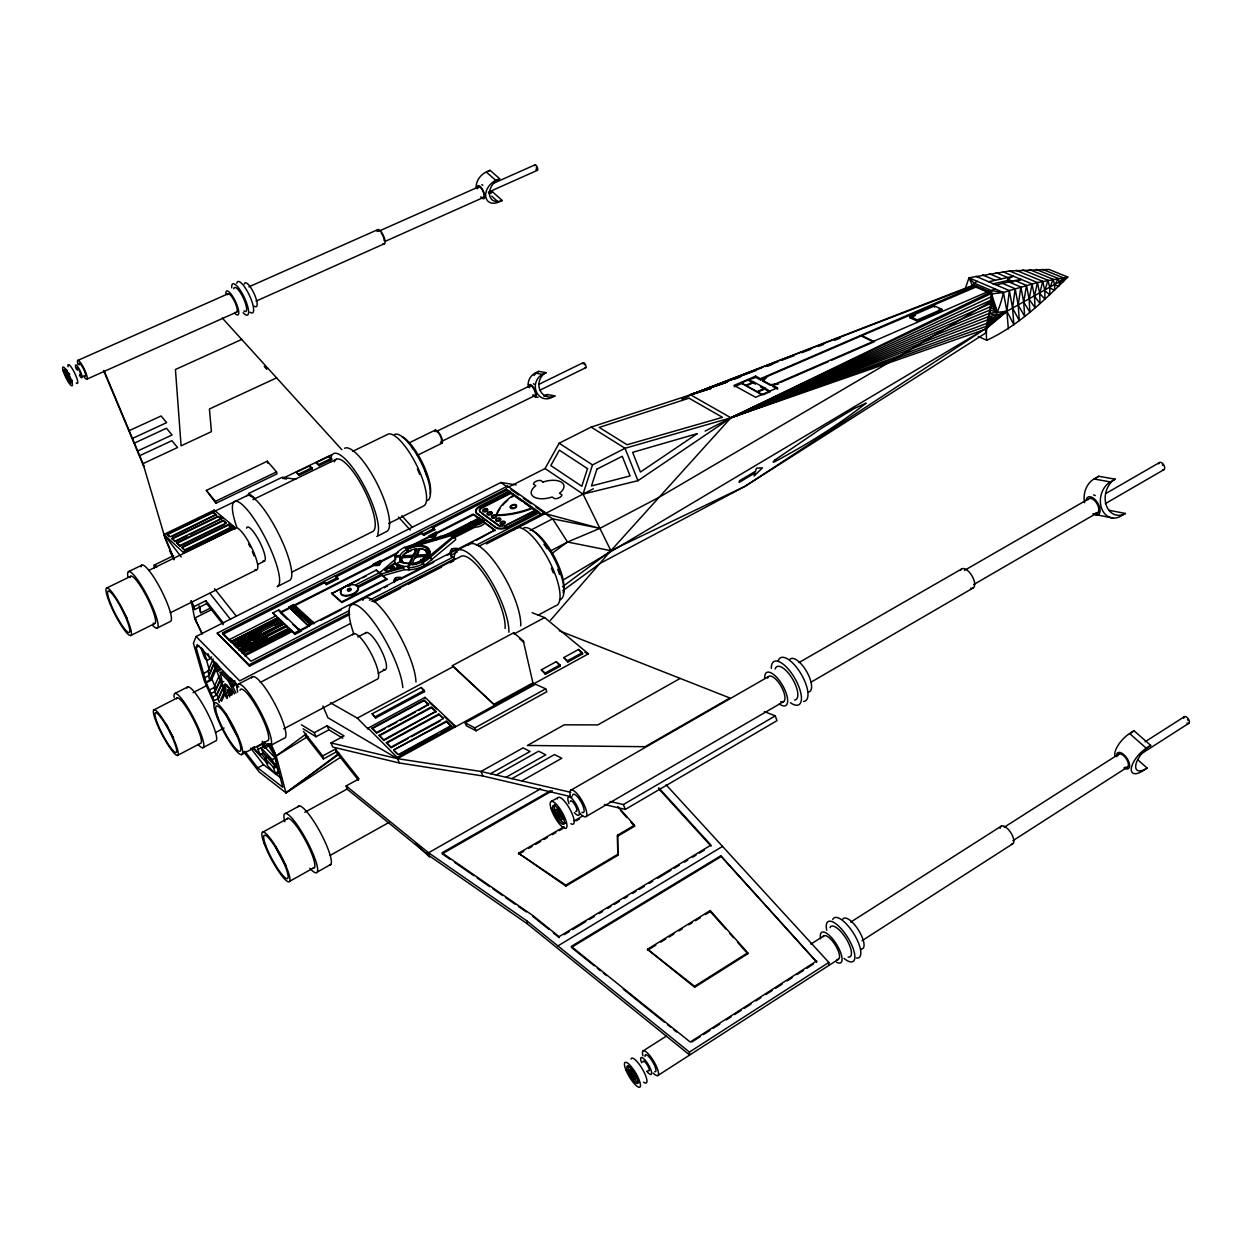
<?xml version="1.0" encoding="UTF-8"?>
<svg xmlns="http://www.w3.org/2000/svg" width="1252" height="1252" viewBox="0 0 1252 1252"><rect width="100%" height="100%" fill="white"/><g stroke="black" fill="none" stroke-linecap="round" stroke-linejoin="round"><path stroke-width="1.5" d="M681.886 399.2L690.541 394.803L974.025 284.908L990.692 292.092C992.758 306.083 986.513 319.667 985.574 333.095L745.237 486.183L600.537 563.15L562.79 590.709M994.855 288.852L991.521 290.574C994.041 307.663 984.385 323.642 986.764 340.294C1018.22 325.77 1043.432 301.153 1067.799 277.083L1049.113 269.477L1009.503 270.98L969.001 277.787L965.402 288.257M828.84 965.37L828.855 962.428L666.095 784.801M550.41 620.335L610.898 550.692L583.041 494.102L592.525 464.915L625.045 448.294L730.902 417.792L988 319.667L994.072 318.446L1067.799 277.083L1037.438 282.576L1009.362 290.574L1006.874 311.216L1008.345 328.9M996.216 284.971L1002.523 283.375L1015.153 288.727L1012.586 308.149L1013.885 324.753L1006.874 311.216L1003.478 292.53L969.001 277.787L972.444 285.644L974.025 284.908M1002.523 283.375L1008.768 281.903L1020.865 287.005L1018.205 305.112L1019.316 320.559L1012.586 308.149L1009.362 290.574L975.777 276.285M1008.768 281.903L1014.965 280.573L1026.483 285.409L1023.729 302.139L1024.668 316.333L1018.205 305.112L1015.153 288.727M1002.805 271.747L1032.008 283.938L1029.16 299.197L1029.895 312.077L1023.729 302.139L1020.865 287.005M265.08 746.035L268.084 744.439L267.599 746.677L264.595 748.273L265.08 746.035L262.278 741.278M1009.503 270.98L1037.438 282.576L1034.481 296.301L1035.028 307.789L1029.16 299.197L1026.483 285.409M1016.186 270.354L1042.759 281.356L1039.708 293.453L1040.052 303.469L1034.481 296.301L1032.008 283.938M66.904 372.298L67.06 373.8M426.697 554.558L426.963 553.556A13.224 6.776 -16.9 0 0 420.891 548.752L419.31 548.72L416.149 555.137L416.556 556.483L427.104 555.904L426.697 554.558L416.149 555.137M401.657 557.719L401.36 558.721A13.224 6.776 -16.9 0 0 407.385 563.588L408.981 563.635L412.19 557.156L401.657 557.719L401.782 560.067A13.224 6.776 -16.9 0 0 403.269 563.275M396.837 565.779L394.834 562.837L395.225 557.156L400.39 556.874A14.883 7.622 -16.9 0 0 401.438 562.649L401.016 561.303L396.211 563.744L396.837 565.779L399.842 567.438L388.417 571.507M1022.837 269.9L1047.987 280.26L1044.825 290.667L1044.951 299.134L1039.708 293.453L1037.438 282.576M1029.457 269.571L1053.104 279.274L1049.833 287.929L1049.755 294.752L1044.825 290.667L1042.759 281.356M516.137 484.9L500.894 482.49L196.079 636.486L193.403 643.278L204.123 680.446L214.796 704.766M223.717 687.301L218.505 698.444L214.155 700.697L206.236 682.669L196.11 647.503L197.3 644.577L238.741 686.972M204.812 677.723L209.209 675.47L207.957 671.119L213.169 658.912M214.608 661.604L208.474 675.845L209.71 680.196L216.142 665.469M209.209 675.47L214.593 663.012M210.446 679.82L215.454 668.365M206.064 682.074L211.901 679.069L216.94 667.598M219.256 675.642L213.826 687.739L215.375 691.307L211.025 693.561M220.775 678.24L214.655 691.683L216.22 695.251L222.246 682.168M215.375 691.307L220.743 679.539M212.59 697.145L216.94 694.876L222.23 683.42M223.717 686.096L217.785 698.819L219.335 702.388M220.164 700.635L225.094 690.196M221.51 701.245L225.657 692.544M412.033 563.478L415.226 556.983L425.79 556.42L425.085 557.453A13.224 6.776 -16.9 0 1 413.755 563.243L412.033 563.478L412.44 564.824L414.177 564.605A13.224 6.776 -16.9 0 0 420.656 562.351M416.556 556.483L418.919 551.663M413.52 556.639L413.097 555.293L416.274 548.877L414.568 549.096A13.224 6.776 -16.9 0 0 403.3 554.839L403.003 557.203L413.52 556.639L416.681 550.223L416.274 548.877M395.851 559.174L394.818 555.81A20.47 10.47 -16.9 0 1 404.459 547.359L450.892 533.368L454.742 536.31L455.728 539.675L424.209 565.716A20.455 10.486 -16.9 0 1 409.013 569.863L407.98 566.483L409.56 563.275A14.883 7.606 -16.9 0 1 401.016 561.303M409.983 564.621L408.387 567.829A20.47 10.47 -16.9 0 0 423.599 563.682L421.001 561.616A14.883 7.622 -16.9 0 1 409.983 564.621L409.56 563.275M1036.046 269.399L1058.112 278.429L1054.747 285.237L1054.45 290.37L1049.833 287.929L1047.987 280.26M705.111 431.111L730.902 417.792L985.762 329.151C995.841 319.401 1000.348 305.864 1003.478 292.53L1009.362 290.574M500.894 482.49L507.889 487.404L545.058 468.545L559.128 443.208L591.163 427.088L710.948 388.183L690.541 394.803L685.454 397.745M972.444 285.644L974.072 283.077L977.389 281.371M403.003 557.203L403.723 556.185M1042.603 269.368L1063.011 277.694L1059.536 282.592L1059.02 285.957L1054.747 285.237L1053.104 279.274M232.935 692.606L230.211 694.297L232.465 693.138A17.45 3.412 62.4 0 0 225.235 686.065A17.45 3.412 62.4 0 0 227.395 696.769M982.382 289.306L982.319 288.492L982.429 289.807M229.758 696.91A5.916 1.158 62.5 0 1 227.332 690.322L228.693 689.805L231.417 693.389A5.916 1.158 62.5 0 1 232.152 694.735M777.116 384.176L770.528 385.319L762.875 381.203L766.584 376.758L861.877 335.63L874.35 341.671L831.829 360.138M762.875 381.203L766.584 376.758M452.942 536.607L422.957 561.428L422.55 560.082L424.71 558.752A16.448 8.404 -16.9 0 0 427.793 547.672A16.448 8.404 -16.9 0 0 410.14 547.171L407.683 548.22L406.571 547.327L450.078 534.416L453.334 537.953L450.078 534.416M454.742 536.31L427.401 559.738L423.192 562.32L420.594 560.254A14.883 7.606 -16.9 0 0 422.91 546.764A14.883 7.606 -16.9 0 0 399.983 555.528L394.818 555.81M356.178 585.92L355.975 584.7L380.217 572.32L394.364 560.129M985.762 329.151L1006.874 311.216L989.362 313.313L730.902 417.792L637.941 480.69L583.041 494.102L545.058 468.545M562.477 586.781L610.898 550.692L730.902 417.792L986.811 326.115L1006.874 311.216L1003.368 312.327M243.78 752.029L259.274 772.077L285.988 792.86L339.104 753.266M306.114 733.985L276.191 755.958L285.988 792.86L341.483 756.646M551.788 553.587L567.532 542.022L599.896 528.36L659.147 497.263L888.795 362.595L990.77 301.45M285.988 792.86L339.464 753.798M385.021 570.646L395.037 563.51M990.692 292.092L730.902 417.792L987.75 323.047L992.179 321.326L1006.874 311.216L995.809 315.457L988.72 316.506L730.902 417.792L690.541 394.803L971.27 286.614M1137.52 759.541L1147.129 768.071L1142.763 770.888A17.857 7.496 -47.7 0 1 1131.37 768.024A17.857 7.496 -47.7 0 1 1146.284 748.226L1150.698 745.394L1134.015 730.745L1129.617 733.531A17.747 7.59 -47.7 0 0 1114.843 755.942M862.049 940.69L1012.602 843.895M335.473 749.04L336.146 752.029L323.392 758.931L322.703 755.942L335.473 749.04L359.011 778.854L346.147 785.927L346.82 788.901L429.154 855.726L527.139 923.71L689.633 1054.982L689.429 1052.087L828.855 962.428M657.769 1075.578L838.386 959.314M816.664 960.973L690.212 1042.04L571.256 946.434L720.729 855.805L816.664 961.959L720.729 855.805M691.918 1041.946L700.118 1036.687M703.405 1034.59L709.978 1030.38M713.249 1028.268L719.822 1024.058M726.379 1019.848L731.309 1016.687M734.595 1014.589L741.153 1010.38M744.439 1008.267L751.012 1004.057M755.926 1000.896L760.856 997.75M765.77 994.589L772.343 990.379M775.63 988.266L782.187 984.056M787.117 980.911L792.031 977.749M796.961 974.588L803.534 970.378M806.804 968.281L813.377 964.056M1139.664 754.831L1188.79 723.327M1012.884 840.718L1127.316 767.226M1004.292 827.196L1118.803 754.127M1145.079 741.794L1184.408 716.66M643.168 1050.882L666.174 1036.233M810.811 944.149L823.957 935.776M850.624 922.176L1001.318 826.117M694.641 987.265L694.563 986.279L747.741 952.788L710.244 910.564L647.456 949.282L694.641 987.265L747.773 953.774L747.741 952.788M990.942 321.075L987.75 323.047L990.16 324.08M998.908 316.146L1006.874 311.216L988.016 326.694L986.811 326.115L1006.874 311.216L1001.897 313.595M647.534 950.268L655.798 945.166M660.743 942.114L665.704 939.063M669.006 937.012L673.967 933.961M678.913 930.909L682.215 928.874M688.835 924.805L692.137 922.755M695.439 920.721L700.384 917.669M705.345 914.617L710.307 911.566L710.244 910.564M307.851 736.552L276.191 755.958L270.792 743.485M562.664 580.286L985.199 328.885L745.237 486.183L610.898 550.692L567.532 542.022L550.238 551.083M720.776 856.806L571.381 947.42L594.246 965.793M557.891 945.933L722.529 846.399M564.229 934.618L569.237 931.598M572.571 929.594L585.905 921.535M589.254 919.531L594.246 916.511M599.254 913.49L602.588 911.487M607.596 908.467L610.929 906.448M614.262 904.445L619.27 901.424M624.278 898.404L627.612 896.385M632.62 893.38L635.953 891.361M639.287 889.358L644.295 886.338M649.303 883.317L652.636 881.298M657.644 878.294L670.978 870.234M674.312 868.231L679.32 865.21M684.328 862.19L687.661 860.187M692.669 857.166L696.002 855.147M699.336 853.144L704.344 850.124M617.799 806.476L634.467 825.24L617.518 835.225L617.768 854.318L565.779 885.148L518.531 853.238L564.12 826.743M518.531 853.238L565.857 886.087L617.862 855.304L617.518 835.225M617.627 836.226L634.561 826.242L634.467 825.24M610.193 801.483L623.371 804.551L775.254 715.878L776.991 720.667L625.264 809.434L604.387 804.52M1125.391 513.461L1120.681 516.215A19.171 14.914 -78.5 0 1 1101.275 507.326A19.171 14.914 -78.5 0 1 1110.368 481.91L1115.125 479.172A19.156 14.883 -78.6 0 0 1106.048 504.556A19.156 14.883 -78.6 0 0 1125.391 513.461L1109.022 510.253M811.202 682.058L973.446 587.798M574.245 820.858L582.696 815.944M518.688 854.224L523.743 851.282M528.813 848.34L532.178 846.383M535.559 844.411L540.614 841.469M543.994 839.513L547.374 837.541M552.429 834.599L555.81 832.643M559.19 830.671L562.555 828.714M576.061 820.874L579.426 818.902M586.171 816.476L783.862 701.464M1105.344 503.617L1164.047 469.61M973.68 584.59L1097.66 512.631M1105.672 493.601L1159.352 462.63M550.708 801.749L557.86 797.634M570.536 790.356L768.415 676.643M798.979 662.558L961.364 569.128M964.478 570.38L1088.567 498.906M1084.623 502.678A18.999 14.836 -78.5 0 1 1094.029 478.984L1098.755 476.276L1115.125 479.172M550.473 790.763L442.019 852.831L532.601 915.368L559.096 936.652L710.964 845.1L658.662 787.758M552.304 790.779L442.206 853.833L450.141 859.31M540.567 788.838L428.575 852.768L346.147 785.927M511.865 778.65L554.464 754.565L561.788 758.258L521.771 780.951M496.277 775.035L538.626 751.2L545.794 754.831L506.011 777.289M680.18 678.412L597.814 724.908L564.198 724.83L527.374 745.472L645.14 746.693L729.9 698.006L559.253 630.758M289.728 881.283L314.549 867.354M490.534 773.705L530.065 751.466L523.07 747.882L480.987 771.482L397.494 758.649L331.013 742.937L332.797 747.084L399.31 762.969L482.834 775.99L572.117 796.945M317.241 872.081L330.935 864.381M330.199 855.366L389.075 822.361M510.393 492.02L510.769 493.351L481.785 508.124A5.79 2.927 -15.6 0 0 479.97 512.021L479.782 511.348A5.79 2.927 -15.6 0 1 481.597 507.451L510.581 492.693L508.703 491.363L480.345 505.761A9.672 4.867 -15.6 0 0 476.824 513.304L495.714 527.734A9.781 5.008 -15.5 0 0 508.766 526.998L537.499 512.193L537.139 510.847M476.057 730.792L546.842 691.714L545.716 688.835L535.496 684.249L465.149 722.873L466.323 725.753L476.057 730.792L474.868 727.897L465.149 722.873M474.868 727.897L545.716 688.835M285.659 813.424L299.4 805.897M541.349 669.836L545.09 673.06L559.988 664.89L560.301 666.142L545.403 674.312L541.349 669.836L556.217 661.698L559.988 664.89M563.76 657.566L567.547 660.743L582.305 652.652L582.618 653.904L567.86 661.995L563.76 657.566L578.518 649.506L582.305 652.652M450.939 725.69L398.292 754.565L393.707 749.948L446.228 721.215L451.127 726.332L446.228 721.215M400.186 754.267L437.543 733.782M440.939 731.919L449.437 727.255M454.914 725.675L425.038 697.364L368.072 728.116L397.119 757.382L454.914 725.675L455.274 726.927L444.413 716.629M494.446 703.968L532.882 682.888L533.195 684.155L523.32 640.914L513.727 632.745L452.348 665.673L494.79 705.236L452.348 665.673M263.186 831.938L288.101 818.26M532.116 612.713L544.62 617.565L588.456 653.81L397.494 758.649L327.914 717.74L322.922 706.081M304.799 812.282L346.992 789.104M386.383 742.592L390.937 747.162L443.396 718.507L438.716 714.078L386.383 742.592L391.125 747.788L408.042 738.555M411.423 736.692L440.188 720.995M393.707 749.948L446.416 721.841M379.137 735.3L383.644 739.822L435.915 711.402L383.832 740.464L379.137 735.3L431.283 707.02L435.915 711.402M386.571 743.218L438.904 714.704M428.497 704.36L423.927 700.024L371.969 728.101L376.414 732.577L428.497 704.36L418.606 710.447M371.969 728.101L376.617 733.202L385.006 728.648M388.37 726.833L396.774 722.279M400.124 720.463L415.241 712.263M379.325 735.926L431.47 707.646L436.087 712.028M275.878 774.425L278.852 772.828L276.207 765.473L267.85 756.662L264.892 758.258L267.552 765.567L275.878 774.425L273.218 767.085L264.892 758.258M372.157 728.727L424.115 700.635L428.685 704.986M274.141 764.847L272.232 759.588L261.105 747.867L263.014 753.094L274.141 764.847L277.13 763.25L275.237 757.992L264.078 746.27L263.17 743.766M273.218 767.085L276.207 765.473M372.251 713.765L421.142 687.489L424.209 690.384L424.569 691.62L375.631 717.991L372.251 713.765L375.631 717.991M273.687 768.384L276.676 766.787M375.24 716.739L424.209 690.384M331.013 742.937L344.081 735.894L327.148 725.769L314.268 732.655L301.388 724.767M275.409 773.126L278.382 771.514M265.361 759.557L266.097 759.15L260.948 753.688M538.157 615.139L555.215 605.999A43.773 14.32 62.3 0 0 547.578 557.923A43.773 14.32 62.3 0 0 513.57 530.222M272.232 759.588L275.237 757.992M244.922 751.31L257.74 767.867L263.577 764.722L281.387 778.368M303.125 728.789L316.02 736.739L328.885 729.853L342.766 738.179M330.418 702.795L357.305 718.132L452.692 666.925M544.62 617.565L514.056 633.981L513.727 632.745M258.131 749.447L264.078 746.27M269.853 745.879L284.126 738.273A34.649 7.152 62.3 0 0 274.047 702.325A34.649 7.152 62.3 0 0 251.621 678.005M253.593 747.851L260.025 754.674L263.014 753.094M283.735 728.836L376.836 679.366A25.619 6.401 62.3 0 0 370.42 652.229A25.619 6.401 62.3 0 0 352.657 634.874M241.386 754.643A29.234 5.509 62.3 0 0 226.925 715.315A29.234 5.509 62.3 0 0 216.518 715.925A29.234 5.509 62.3 0 0 241.386 754.643L267.318 740.855A29.093 5.822 62.3 0 0 258.648 710.776A29.093 5.822 62.3 0 0 240.024 690.243M261.684 744.564L257.208 746.943L260.025 754.674M378.151 673.341L385.006 669.71M202.699 747.773L215.422 741.074A30.471 5.524 62.4 0 0 205.657 709.54A30.471 5.524 62.4 0 0 186.924 688.068M215.469 732.577L224.092 728.038M177.393 755.472A25.682 4.241 62.4 0 0 164.028 720.933A25.682 4.241 62.4 0 0 156.03 721.465A25.682 4.241 62.4 0 0 177.393 755.472L200.461 743.359A25.572 4.492 62.4 0 0 192.119 716.973A25.572 4.492 62.4 0 0 176.548 698.851M260.291 682.403L353.925 633.684M357.759 637.002L366.382 632.51M350.341 623.574L239.695 680.869L196.079 636.486M530.144 530.457L552.633 518.829L599.896 528.36L545.215 513.617L544.855 512.271L507.529 486.073L217.238 633.136L249.539 666.189L349.824 614.435M238.569 684.03L252.967 676.581M227.551 690.087L229.914 692.528L227.551 690.087L228.302 689.695M1018.158 280.918L1021.116 279.384L1014.965 280.573M228.255 691.041L229.241 690.29M229.476 692.309L230.227 691.918L230.963 693.921M230.227 691.918L229.006 690.65L230.478 694.641L229.726 695.032L228.991 693.045L232.168 691.354M230.853 692.45L232.356 691.667M230.587 692.919L231.917 691.636M231.041 692.763L232.543 691.98M230.071 695.329L228.834 694.39M217.238 633.136L249.038 664.812L349.371 613.073M371.86 601.476L454.899 558.658M479.109 546.169L544.855 512.271M373.722 601.383L461.518 556.091A44.258 13.381 62.3 0 1 489.156 582.07A44.258 13.381 62.3 0 1 505.041 628.488M374.035 601.946L399.967 588.565M408.606 584.105L441.471 567.156M450.11 562.696L453.568 560.912M486.418 543.947L593.354 488.781M226.362 697.051A22.677 4.429 62.4 0 1 222.324 682.23L223.826 681.464M209.444 689.993L215.266 686.988L211.901 679.069M220.242 672.606L228.349 680.932L229.867 680.149L221.745 671.823L220.242 672.606L222.324 682.23M1012.336 282.436L1007.782 280.511L1007.61 279.243L1013.494 276.207L988.657 281.763M233.279 681.385L234.797 680.603M291.935 631.712L244.813 655.923L244.328 654.561L291.481 630.351L294.83 634.435L300.809 631.352L278.742 609.943L272.858 612.932L275.424 616.25M175.092 693.405L187.894 686.832M308.477 625.061L310.386 624.873L290.558 606.218L288.899 607.063L308.931 626.423L288.899 607.063M313.501 622.479L293.86 604.544L292.217 605.373L311.826 623.34L313.501 622.479L313.97 623.84M395.037 580.255A8.623 4.476 -17.2 0 0 394.333 582.509L393.91 581.147L401.047 577.485L401.469 578.831L433.802 562.211M447.418 555.215L450.814 553.462L450.423 552.101L457.403 548.517L457.794 549.878L473.053 542.022M272.858 612.932L294.361 633.058L494.9 530.019L476.449 540.285M301.45 630.272L307.444 627.189M320.809 620.319L341.326 609.771M349.871 605.373L380.655 589.535M384.082 587.783L387.494 586.03M480.158 511.692L499.251 525.605A5.869 3.005 -15.5 0 0 505.98 525.23L535.355 510.143L537.311 511.52L508.578 526.325A9.797 5.008 -15.5 0 1 495.51 527.061L476.824 513.304M451.143 556.655L450.751 555.309L457.183 551.991M206.236 682.669L212.073 679.664M154.153 709.79L177.346 697.833M349.151 610.679L251.042 661.228L222.48 632.902L506.168 489.047L539.581 512.569L539.941 513.915L524.619 503.116M369.434 600.224L453.099 557.124L450.751 555.309M476.323 545.168L539.581 512.569M193.043 692.638L206.893 685.501M241.166 646.642L249.852 642.198M253.342 640.414L284.392 623.731L237.442 647.738M453.615 538.063L474.931 527.217A8.075 4.1 -15.8 0 0 484.821 523.117L495.088 530.692M355.975 584.7L358.135 587.532L382.392 575.122L386.962 579.441L341.874 602.572L331.686 593.605L376.304 570.067L380.639 573.666M239.054 649.772L286.035 625.734L287.459 627.049M240.181 650.461L287.224 626.376M242.105 650.273L267.302 637.378M241.808 652.511L288.868 628.379L290.292 629.709L249.915 650.414M331.451 592.932L341.655 601.883L386.758 578.753M203.56 673.373L207.957 671.119M242.935 653.184L290.292 629.709M277.631 617.862L230.9 641.681L277.631 617.862L279.024 619.161L249.571 634.185M278.789 618.488L232.246 643.027L230.9 641.681M237.442 640.367L246.112 635.953M439.796 538.016L479.203 517.905L480.095 518.563L471.3 523.805M333.408 592.728L359.277 579.535M362.72 577.782L366.179 576.014M233.608 644.373L280.182 619.803L233.608 644.373L234.969 645.719L260.995 632.417M449.75 534.041L469.766 523.821L469.437 522.866L476.417 524.212A6.745 3.412 -15.8 0 0 483.475 520.519L484.821 523.117M471.112 523.133L470.799 522.162L471.112 523.133L480.095 518.563M451.612 533.868L469.954 524.494L469.578 523.164M210.133 657.723L211.651 656.956M281.59 621.102L234.969 645.719M451.565 534.228L470.361 524.635L471.331 525.245L451.471 535.387M481.863 519.862L472.865 525.23L481.863 519.862L480.971 519.22L471.488 523.289M451.769 534.901L470.564 525.292L470.173 523.962M473.412 523.837L479.61 520.675M274.877 625.327L281.825 621.79M206.987 660.446L203.059 649.835L200.79 647.519L204.718 658.114L206.987 660.446L209.945 658.928L207.988 653.638M453.334 535.214L471.519 525.918L472.865 526.341L472.473 524.995M452.348 536.059L472.677 525.668L474.461 525.871L453.224 536.717L451.769 534.041M474.164 524.917L482.756 520.519L483.632 521.176L476.339 524.901L473.976 524.244M283.218 623.105L236.331 647.065L283.218 623.105L284.627 624.419M452.551 536.732L459.312 533.258M467.778 528.939L471.175 527.202M474.352 525.574L481.222 522.068M357.712 586.186L381.97 573.776L403.645 567.688L399.638 566.765L386.571 571.413L384.818 569.957L394.834 562.837L396.634 565.106M196.11 647.503L199.084 645.985M222.48 632.902L222.966 634.248L324.378 582.79L326.522 584.653L338.024 578.815L335.442 575.623L338.024 578.815M335.88 576.953L421.47 533.54L423.708 535.293L434.788 529.659L432.143 526.576L434.788 529.659M432.535 527.921L506.528 490.377L514.009 495.635A53.46 27.341 -14.8 0 0 511.786 497.154M324.378 582.79L323.939 581.444L326.068 583.307L337.586 577.469M421.47 533.54L421.063 532.194L423.317 533.947L434.397 528.313M478.577 507.608A9.672 4.883 -15.6 0 1 480.533 506.418L508.875 492.02L508.515 490.69M373.8 565.45L373.362 564.104L380.42 560.52L380.843 561.851A8.498 4.319 -17.5 0 1 379.168 565.168A8.482 4.319 -17.4 0 1 373.8 565.45L294.33 605.89L293.86 604.544M429.655 537.014L429.264 535.684L436.165 532.163L436.557 533.508A8.388 4.241 -16.5 0 1 435.007 536.732A8.373 4.241 -16.4 0 1 429.655 537.014L415.711 544.119M379.231 561.898L280.245 612.259L279.791 610.898M380.639 561.178L398.073 552.32M412.018 545.215L473.272 514.056L482.756 520.519M289.353 608.409L280.479 612.932L287.444 619.396M380.843 561.851L396.54 553.869M436.557 533.508L473.459 514.728L479.579 519.251M276.003 615.89L229.304 639.662L229.789 641.008L222.966 634.248M376.789 536.482L386.226 531.724A46.637 13.068 63.3 0 0 377.494 484.43A46.637 13.068 63.3 0 0 344.582 448.279M211.04 607.752L200.586 612.995L199.084 605.827M212.058 609.395L194.623 618.144L202.088 633.856M291.575 572.274L372.423 531.662A40.455 11.143 63.3 0 0 362.188 486.058A40.455 11.143 63.3 0 0 334.362 461.878M388.652 523.524L423.411 506.074A40.064 11.941 63.4 0 0 416.572 465.102A40.064 11.941 63.4 0 0 387.729 434.35L352.657 451.346M130.74 635.515A26.621 4.538 63 0 0 116.42 598.519A26.621 4.538 63 0 0 109.002 601.273A26.621 4.538 63 0 0 130.74 635.515L154.794 623.512M223.2 624.685L206.69 603.605L194.702 609.599L193.888 606.672L205.891 600.678L223.607 623.261M157.126 628.081L170.382 621.462A31.566 5.9 63 0 0 159.677 587.219A31.566 5.9 63 0 0 140.991 566.827M257.99 564.292L264.391 561.115M170.319 612.791L256.738 569.723M554.871 395.945L551.287 397.698A12.833 11.55 -80.2 0 1 536.153 391.313A12.833 11.55 -80.2 0 1 542.507 374.379L546.107 372.626A12.817 11.534 -80.3 0 0 539.753 389.544A12.817 11.534 -80.3 0 0 554.871 395.945L547.515 394.536A12.739 11.487 -80.4 0 1 544.62 395.507M539.581 390.358L585.748 367.712M441.095 441.674L534.948 395.585M417.432 455.274L441.878 443.255M543.963 396.289L547.515 394.536M436.119 431.627L530.081 385.71M538.783 384.395L583.26 362.642M179.865 545.481L226.127 522.96L222.966 520.331L176.814 542.758L180.1 546.06L176.814 542.758M181.806 545.23L224.624 524.385M528.125 386.774A12.739 11.503 -80.2 0 1 535.214 373.112L538.783 371.375L546.107 372.626M128.486 571.663L141.852 565.153M210.837 537.875L231.244 527.217L228.052 524.572L181.728 547.124L185.046 550.457L202.245 542.069M231.464 527.812L228.271 525.151L181.963 547.719L185.046 550.457M106.623 588.064L130.818 576.249M184.826 549.878L231.244 527.217M154.34 565.028L173.652 555.606M183.481 551.819L234.453 526.935L234.891 528.109L183.934 553.008L163.949 534.416L214.186 510.143L234.453 526.935M409.091 442.879L435.336 430.062M148.847 570.411L235.72 527.984M187.127 535.903L175.186 541.709L171.931 538.423L217.926 516.137L221.056 518.751L190.554 534.244M172.15 539.017L218.13 516.732L221.275 519.33M252.951 499.673L336.272 459.281M171.931 538.423L174.967 541.114L221.056 518.751M177.033 543.352L223.185 520.926M255.22 499.485L248.663 493.476L282.263 477.247L295.785 479.313M169.317 536.498L167.095 534.135L212.918 511.99L216.033 514.572L172.025 536.56M249.085 494.65L214.608 511.301L214.186 510.143M284.407 477.575L331.138 454.977M296.38 472.239L309.479 465.916L311.998 467.747L312.39 468.905L299.291 475.244L296.38 472.239L299.291 475.244M330.418 460.173L319.041 465.681L316.114 462.692L329.104 456.417L332.046 459.374M167.314 534.714L213.137 512.569L216.236 515.151M298.884 474.085L311.998 467.747M316.114 462.692L318.65 464.523L331.655 458.216M167.095 534.135L170.1 536.811L216.033 514.572M206.361 490.393L215.407 501.348L276.551 471.894L276.989 473.866L215.907 503.304L206.361 490.393L267.286 461.221L276.551 471.894M990.974 293.625L730.902 417.792L989.894 310.073L997.406 312.358L991.615 293.907L974.87 286.692M991.913 318.352L988.595 319.933L992.179 321.326M139.676 455.697L171.9 440.673L177.549 447.496L143.01 463.663L143.839 466.589L103.587 370.498M137.704 450.97L172.072 434.992L166.469 428.247L134.402 443.114M132.446 438.45L166.641 422.628L161.101 415.977L129.191 430.672M276.598 377.854L209.428 408.997L211.431 431.643L181.086 445.837L175.436 369.496L241.714 339.449M476.261 187.956A13.428 9.672 -49.2 0 1 486.292 172.009L490.095 170.319L499.642 178.723L495.823 180.429A13.49 9.656 -49.1 0 0 485.713 196.392A13.49 9.656 -49.1 0 0 498.406 202.151L502.193 200.461L492.725 192.025A13.412 9.656 -49.3 0 1 489.767 192.964M488.343 192.198L537.484 170.272M488.953 193.7L492.725 192.025M385.522 241.198L483.538 197.409M256.05 301.137L384.552 243.655M87.03 379.09L236.847 312.03M248.882 286.849L377.65 229.695M378.464 231.354L478.405 186.955M494.477 182.87L534.87 164.904M77.624 360.498L227.786 293.907M917.466 321.232L941.973 310.606L941.848 309.275L934.446 305.942L909.985 316.521L910.11 317.836L917.466 321.232L917.34 319.917L909.985 316.521M757.773 391.328L765.113 388.136L770.356 391.61L763 394.818L741.34 382.987L761.419 394.583M772.578 385.162L777.476 387.791L777.648 389.153L772.75 386.508L772.578 385.162L988.798 291.262L988.892 292.592M757.851 392.001L765.191 388.824M780.45 382.455L828.292 361.671M777.476 387.791L755.645 397.291L734.048 385.413L755.707 376.101L760.512 378.683L975.887 285.722L975.997 287.037L861.877 335.63M910.11 317.836L915.353 315.582M917.34 319.917L941.848 309.275M741.34 382.987L748.633 379.857L753.61 381.907L746.302 385.068M734.235 386.774L741.434 383.66M748.633 379.857L755.879 377.431L760.684 380.029L766.678 377.431M747.851 385.115L753.688 382.596M710.948 388.449L690.541 394.803L761.67 367.885M765.316 366.507L778.071 361.671M781.717 360.279L794.488 355.458M801.781 352.688L810.905 349.245M818.198 346.475L823.675 344.41M834.614 340.262L840.076 338.196M710.995 388.292L690.541 394.803L756.208 370.389M767.147 366.32L772.625 364.285M710.839 387.948L690.541 394.803L739.995 376.758M710.823 387.807L690.541 394.803L727.209 381.672M734.533 379.043L740.026 377.071M690.541 394.803L727.412 381.844M714.516 386.539L727.428 382.095M406.571 547.327L406.978 548.673L450.485 535.762M380.217 572.32L382.596 575.795L404.271 569.723L409.013 569.863M992.805 283.907L1007.782 280.511M762.797 380.53L770.449 384.646L778.775 383.894M414.975 550.442L416.681 550.223M991.615 293.907L1003.478 292.53L991.521 290.574L974.072 283.077L969.001 277.787M402.581 555.857L413.097 555.293M396.211 563.744L403.238 566.342L407.98 566.483M282.67 478.405L286.536 479M535.214 373.112L542.507 374.379M1094.029 478.984L1110.368 481.91M1096.58 514.807L1112.903 518.062M570.693 792.313L480.987 771.482L482.834 775.99M536.529 169.036L536.482 166.829M989.972 313.579L995.809 315.457M989.33 316.772L994.072 318.446M583.995 363.784L585.013 364.911M764.377 711.59L775.254 715.878M584.903 652.37L588.456 653.81M996.076 272.654L1007.375 277.396M1007.61 279.243L1013.697 281.794M989.315 273.719L1001.177 278.711M982.554 274.924L994.949 280.166M939.016 309.275L941.973 310.606M978.25 336.412L986.764 340.294M861.939 336.287L871.298 340.826M753.61 381.907L765.113 388.136M748.727 380.53L755.41 384.145M760.418 386.852L768.775 391.391M481.895 513.492L499.438 526.278A5.869 3.005 -15.5 0 0 499.924 526.482M591.163 427.088L625.045 448.294L637.941 480.69M69.47 377.572L68.453 376.163M559.128 443.208L592.525 464.915M454.914 862.597L473.976 875.758M477.153 877.949L489.861 886.729M493.038 888.92L502.568 895.509M505.745 897.7L515.276 904.288M518.453 906.479L526.388 911.957M689.429 1052.087L526.701 920.752L428.575 852.768L429.577 856.994L415.836 843.864M510.988 489.579L518.766 495.041M523.43 498.327L531.208 503.789M535.872 507.06L552.633 518.829L567.532 542.022M515.527 496.715L521.583 500.988M309.87 467.059L312.39 468.905M494.9 530.019L483.851 521.865L483.475 520.519M257.74 767.867L282.827 787.305L273.828 753.469L269.665 743.876M647.456 949.282L694.563 986.279M565.857 886.087L565.732 885.101M248.663 493.476L254.813 498.327M422.55 560.082L423.692 560.99M404.459 547.359L406.978 549.378L407.792 552.069M532.742 916.339L548.924 929.36M553.337 932.897L559.221 937.638M597.298 968.25L600.35 970.691M603.401 973.148L606.438 975.605M623.214 989.08L664.358 1022.164M667.41 1024.621L670.462 1027.078M673.513 1029.52L676.565 1031.977M582.618 653.904L578.518 649.506M220.399 516.106L223.31 518.516M229.1 523.305L234.891 528.109M222.966 520.331L226.127 522.96M379.403 573.134L376.304 570.067M382.596 575.795L386.962 579.441M560.301 666.142L556.217 661.698M519.533 638.661L523.649 642.166L523.32 640.914M1129.617 733.531L1146.284 748.226M486.292 172.009L495.823 180.429M469.829 523.649L474.352 525.198A8.075 4.1 -15.8 0 0 484.258 521.098M470.564 525.292L469.954 524.494M253.702 747.194L254.312 746.662M491.66 196.126L498.406 202.151M294.33 605.89L298.539 609.724M305.551 616.14L309.76 619.99M290.558 606.218L310.152 624.2M300.809 631.352L299.259 628.989M292.999 624.576L298.571 629.74M424.569 691.62L421.142 687.489M429.483 702.466L436.275 708.914M438.716 714.078L443.396 718.507M236.331 647.065L237.692 648.426M393.895 750.574L397.338 754.033M357.305 718.132L368.464 729.368L368.072 728.116M263.155 752.515L267.036 756.599M252.341 747.444L267.818 763.876M67.42 372.454L70.503 379.419L69.596 378.824M68.281 374.458L68.234 375.725M658.724 788.76L711.011 846.102M222.246 318.008L341.827 449.687M401.829 515.777L412.268 527.28M264.235 366.445L266.817 369.293M398.512 517.076L410.28 530.065M620.46 810.357L626.876 817.587M630.711 821.907L634.561 826.242M710.307 911.566L725.816 929.031M729.681 933.397L733.562 937.764M737.444 942.13L747.773 953.774M411.532 447.042L413.27 449.155M426.744 852.706L429.154 855.726M214.608 588.769L236.159 615.968M336.146 752.029L358.495 780.34M181.243 556.952L163.949 534.416M210.117 593.573L230.587 619.521M303.5 731.403L322.703 755.942M305.425 735.926L323.392 758.931M250.744 748.211L263.577 764.722M358.135 587.532L358.275 587.704A9.249 4.758 -18 0 1 349.058 595.795A9.249 4.758 -18 0 1 341.092 591.163M634.013 1075.218L632.51 1072.463M227.332 690.322L228.991 693.045M270.808 746.192L274.751 752.859M268.491 743.813L274.454 753.907M267.568 743.782L276.301 758.602M261.684 743.312L264.595 748.273M173.762 558.642L169.552 550.207L173.449 558.392M202.151 633.668L194.623 618.144L191.353 601.602M232.136 685L235.924 693.092M228.349 680.932L234.406 693.874M216.94 694.876L218.505 698.444M314.268 732.655L316.02 736.739M327.148 725.769L328.885 729.853M399.31 762.969L397.119 757.382M104.339 371.343L143.01 463.663L165.201 538.517L174.059 559.832M173.981 558.689L164.388 535.59L165.201 538.517M191.681 601.336L193.888 606.672M191.008 600.71L194.702 609.599M623.371 804.551L625.264 809.434M213.122 660.978L226.941 698.46M235.298 681.964L237.27 687.395M242.059 653.184L241.558 651.822L288.868 628.379M239.304 650.461L238.819 649.099L286.035 625.734M249.038 664.812L249.539 666.189M196.58 622.792L195.469 618.034M278.742 609.943L279.212 611.289M294.361 633.058L294.83 634.435M293.297 632.057L293.766 633.418M292.217 605.373L311.826 623.34M1058.112 278.429L1059.536 282.592L1063.464 281.528L1063.011 277.694M318.65 464.523L319.041 465.681M329.104 456.417L329.495 457.575M326.068 583.307L326.522 584.653M380.42 560.52A8.498 4.319 -17.4 0 1 378.746 563.823L379.168 565.168M401.047 577.485A8.639 4.476 -17.3 0 0 395.601 577.751L396.023 579.113M399.216 565.403L399.842 567.438M399.983 555.528L400.812 558.22M403.238 566.342L404.271 569.723M412.19 557.156L412.597 558.502L409.388 564.981L408.981 563.635M407.683 548.22L408.089 549.565M414.553 544.698L414.96 546.044M415.226 556.983L415.633 558.345M419.31 548.72L419.717 550.051M423.192 562.32L424.209 565.716M420.594 560.254L421.423 562.962M430.672 556.811L431.69 560.192M423.317 533.947L423.708 535.293M429.514 556.53L429.921 557.891M435.774 537.75L436.369 539.753M436.165 532.163A8.388 4.241 -16.5 0 1 434.6 535.387L435.007 536.732M440.814 536.279L441.408 538.297M452.645 534.714L453.224 536.717M457.403 548.517A8.529 4.398 -16.3 0 0 451.972 548.814L452.363 550.16M425.038 697.364L425.414 698.6M474.273 525.198L474.837 527.217M471.143 524.572L471.519 525.918M206.267 659.272L209.413 670.368M496.371 514.885A52.318 26.12 -15.1 0 0 532.022 507.796L513.821 494.978A53.46 27.341 -14.8 0 0 496.371 514.885L496.559 515.558A52.302 26.135 -15.1 0 0 532.21 508.468L531.85 507.123M506.763 524.854L535.543 510.816L535.183 509.47M506.168 489.047L506.528 490.377M513.649 494.305L514.009 495.635M507.529 486.073L507.889 487.404M205.891 600.678L206.69 603.605M545.09 673.06L545.403 674.312M215.407 501.348L215.907 503.304M567.547 660.743L567.86 661.995M267.286 461.221L267.74 463.177M199.6 607.017L200.727 612.385M526.701 920.752L527.139 923.71M755.707 376.101L755.879 377.431M760.512 378.683L760.684 380.029M617.768 854.318L617.862 855.304M934.446 305.942L934.571 307.272M400.17 560.38A14.883 7.622 -16.9 0 1 411.298 550.583M415.022 549.565A14.883 7.622 -16.9 0 1 418.716 549.096M422.127 549.174A14.883 7.622 -16.9 0 1 428.575 552.633M425.837 551.725A13.224 6.776 -16.9 0 1 427.37 554.918M429.655 550.77A16.448 8.42 -16.9 0 1 425.117 560.113M347.743 586.343A9.249 4.758 -18 0 1 350.059 585.717M477.012 513.977A9.672 4.883 -15.6 0 1 476.527 509.642M477.075 508.954A9.672 4.883 -15.6 0 1 477.763 508.265M506.168 525.903A5.869 3.005 -15.5 0 1 504.712 526.403M496.559 515.558A53.46 27.341 -14.8 0 1 499.939 508.688M502.6 505.26A53.46 27.341 -14.8 0 1 507.717 500.299M516.56 506.7A3.224 1.628 -15.2 0 1 515.761 507.623M515.12 508.015A3.224 1.628 -15.2 0 1 510.691 508.171A3.224 1.628 -15.2 0 1 512.428 505.526A3.224 1.628 -15.2 0 1 516.56 505.839M489.094 512.6A2.426 1.221 -15.6 0 1 492.052 513.226A2.426 1.221 -15.6 0 1 489.078 515.042A2.426 1.221 -15.6 0 1 487.654 513.492M486.574 509.235A2.426 1.221 -15.6 0 1 486.903 511.223A2.426 1.221 -15.6 0 1 483.178 511.442A2.426 1.221 -15.6 0 1 485.4 509.314M497.764 518.923A2.441 1.236 -15.5 0 1 500.753 519.549A2.441 1.236 -15.5 0 1 497.764 521.395A2.441 1.236 -15.5 0 1 496.324 519.815M495.213 515.527A2.426 1.236 -15.5 0 1 495.542 517.53A2.426 1.236 -15.5 0 1 491.801 517.749A2.426 1.236 -15.5 0 1 494.024 515.589M503.946 521.881A2.441 1.252 -15.5 0 1 504.29 523.899A2.441 1.252 -15.5 0 1 500.518 524.118A2.441 1.252 -15.5 0 1 502.756 521.943M456.557 549.722A8.529 4.398 -16.3 0 1 457.794 549.878M450.814 553.462A8.514 4.382 -16.2 0 1 451.424 551.271M399.811 578.659A8.639 4.492 -17.3 0 1 401.469 578.831M378.746 563.823A8.498 4.319 -17.3 0 1 373.362 564.104M434.6 535.387A8.373 4.241 -16.4 0 1 429.264 535.684M450.423 552.101A8.514 4.382 -16.2 0 1 451.972 548.814M393.91 581.147A8.639 4.476 -17.2 0 1 395.601 577.751M349.433 589.066A1.815 0.939 -18 0 1 350.936 590.068A1.815 0.939 -18 0 1 348.134 591.054A1.815 0.939 -18 0 1 348.541 589.379M227.363 697.693A19.375 3.787 62.4 0 1 224.218 684.468A19.375 3.787 62.4 0 1 232.387 692.246M229.773 695.173A5.916 1.158 62.5 0 1 229.132 693.796M228.6 692.512A5.916 1.158 62.5 0 1 228.083 689.93M216.283 663.278A4.226 0.829 62.6 0 1 219.397 668.208A4.226 0.829 62.6 0 1 219.147 670.305M215.986 664.436A4.226 0.829 62.6 0 1 216.001 663.2M230.681 679.492A4.272 0.845 62.5 0 1 231.902 679.241A4.272 0.845 62.5 0 1 234.625 684.625A4.272 0.845 62.5 0 1 233.404 684.875M225.955 689.038A19.375 3.787 62.4 0 1 225.423 684.249M226.362 685.893A17.45 3.412 62.4 0 1 227.003 685.188M230.665 693.78A5.916 1.158 62.5 0 1 231.401 695.126M551.35 568.173A40.346 13.209 62.3 0 1 553.337 572.962M523.805 527.812A40.299 13.287 62.3 0 1 554.949 560.223A40.299 13.287 62.3 0 1 559.456 599.865M543.916 544.26A36.997 12.207 62.3 0 1 547.093 548.767M557.735 569.363A36.997 12.207 62.3 0 1 559.534 574.496M530.832 529.925A36.981 12.223 62.3 0 1 555.074 558.079A36.981 12.223 62.3 0 1 563.15 592.932M547.625 547.562A33.976 11.237 62.3 0 1 549.55 550.457M362.798 600.365A52.068 13.569 62.3 0 1 392.032 622.557A52.068 13.569 62.3 0 1 415.961 682.027M468.06 545.371A51.003 15.697 62.3 0 1 499.47 568.862A51.003 15.697 62.3 0 1 520.754 625.859M454.085 558.392A51.129 15.462 62.3 0 1 482.724 568.361A51.129 15.462 62.3 0 1 508.875 632.229M353.8 633.747A52.193 13.303 62.3 0 1 366.805 613.59A52.193 13.303 62.3 0 1 402.815 687.536M365.318 633.481A20.846 5.305 62.3 0 1 381.14 649.991A20.846 5.305 62.3 0 1 383.284 669.319M237.677 692.106A34.743 6.949 62.3 0 1 247.896 691.699A34.743 6.949 62.3 0 1 269.556 732.733A34.743 6.949 62.3 0 1 264.031 742.045M237.442 736.207A25.431 4.883 62.3 0 1 226.08 713.781M570.552 796.601A15.274 4.507 60.6 0 1 575.826 792.406A15.274 4.507 60.6 0 1 586.64 812.172A15.274 4.507 60.6 0 1 579.426 812.814M572.602 795.38A10.454 3.083 60.6 0 1 581.257 802.266A10.454 3.083 60.6 0 1 581.867 812.298M767.586 678.099A14.664 5.65 60 0 1 781.389 686.785A14.664 5.65 60 0 1 780.685 701.715M569.034 803.674A10.47 3.067 60.6 0 1 570.928 797.79A10.47 3.067 60.6 0 1 579.144 811.531A10.47 3.067 60.6 0 1 574.355 812.595M570.286 801.499A6.041 1.768 60.6 0 1 575.278 805.49A6.041 1.768 60.6 0 1 575.638 811.28M557.328 798.964A15.306 4.429 60.6 0 1 569.879 809.105A15.306 4.429 60.6 0 1 570.849 823.722M565.607 823.127A10.736 3.083 60.7 0 1 559.409 818.558M556.577 813.816A10.736 3.083 60.7 0 1 555.403 804.457M558.126 808.964A5.853 1.675 60.7 0 1 562.899 815.975A5.853 1.675 60.7 0 1 561.381 818.37M556.921 809.434A5.853 1.675 60.7 0 1 557.547 808.776M560.333 815.647A2.77 0.798 60.7 0 1 558.595 811.797M764.722 677.661A19.077 7.356 60 0 1 774.941 675.595A19.077 7.356 60 0 1 787.445 698.162A19.077 7.356 60 0 1 779.307 703.984M775.176 668.991A19.03 7.434 59.9 0 1 791.953 678.052A19.03 7.434 59.9 0 1 794.55 700.024M771.326 668.349A24.93 9.734 59.9 0 1 784.816 665.532A24.93 9.734 59.9 0 1 801.186 695.048A24.93 9.734 59.9 0 1 790.388 702.701M778.243 660.884A24.899 9.797 59.9 0 1 800.294 672.668A24.899 9.797 59.9 0 1 803.596 701.464M789.996 659.209A18.983 7.528 59.9 0 1 807.024 672.199A18.983 7.528 59.9 0 1 808.229 692.059M960.534 570.349A11.143 5.274 59.3 0 1 972.241 576.249A11.143 5.274 59.3 0 1 970.597 588.252M1087.847 499.861A8.248 4.382 58.7 0 1 1097.112 503.899A8.248 4.382 58.7 0 1 1095.343 513.101M1086.204 500.205A10.126 5.368 58.7 0 1 1093.356 498.124A10.126 5.368 58.7 0 1 1100.101 510.018A10.126 5.368 58.7 0 1 1094.091 514.118M1093.544 494.931A10.11 5.384 58.7 0 1 1095.297 495.557M1158.742 463.835A4.21 2.363 58.4 0 1 1161.621 462.724A4.21 2.363 58.4 0 1 1164.626 467.215A4.21 2.363 58.4 0 1 1162.795 469.876M1162.341 464.852A2.269 1.268 58.4 0 1 1162.701 465.306M1095.265 478.953A18.968 14.805 -78.6 0 1 1098.755 476.276M1099.193 514.76A18.999 14.836 -78.5 0 1 1092.839 513.805M820.686 938.828A17.982 6.229 58 0 1 827.556 933.914A17.982 6.229 58 0 1 841.125 953.977A17.982 6.229 58 0 1 836.539 962.225M826.727 930.252A23.491 8.232 57.9 0 1 837.009 924.665A23.491 8.232 57.9 0 1 854.427 953.038A23.491 8.232 57.9 0 1 844.004 958.375M642.933 1055.718A14.351 3.787 59.1 0 1 647.738 1053.292A14.351 3.787 59.1 0 1 658.067 1070.773A14.351 3.787 59.1 0 1 653.215 1073.12M823.112 936.778A13.819 4.789 58 0 1 835.428 945.291A13.819 4.789 58 0 1 837.04 959.486M832.736 919.531A23.475 8.294 57.9 0 1 853.88 933.851A23.475 8.294 57.9 0 1 856.415 958.046M829.998 927.622A17.935 6.291 57.9 0 1 846.102 938.624A17.935 6.291 57.9 0 1 848.105 957.091M644.983 1056.485A9.828 2.598 59.1 0 1 652.135 1060.96A9.828 2.598 59.1 0 1 654.686 1071.681M641.65 1062.76A9.844 2.582 59.1 0 1 643.81 1058.754A9.844 2.582 59.1 0 1 651.478 1071.743A9.844 2.582 59.1 0 1 646.642 1071.196M631.024 1059.098A14.382 3.725 59.2 0 1 643.231 1070.585A14.382 3.725 59.2 0 1 643.575 1082.135M286.911 819.011A28.092 5.399 61.7 0 1 305.488 840.53A28.092 5.399 61.7 0 1 313.266 867.965M632.088 1069.427A5.493 1.409 59.2 0 1 636.376 1075.671A5.493 1.409 59.2 0 1 635.656 1078.254M630.82 1070.053A5.493 1.409 59.2 0 1 631.509 1069.098M842.565 919.625A17.888 6.37 57.8 0 1 858.747 930.518A17.888 6.37 57.8 0 1 860.656 949M642.98 1062.087A5.681 1.487 59.1 0 1 645.312 1062.338A5.681 1.487 59.1 0 1 649.037 1068.613A5.681 1.487 59.1 0 1 647.973 1070.538M1000.113 828.401A10.532 4.492 56.8 0 1 1010.145 831.688A10.532 4.492 56.8 0 1 1011.381 844.145M1117.754 755.926A7.809 3.74 55.9 0 1 1122.841 755.05A7.809 3.74 55.9 0 1 1128.318 763.485A7.809 3.74 55.9 0 1 1125.11 767.241M638.99 1082.542A10.079 2.582 59.2 0 1 632.949 1077.189M630.319 1072.714A10.079 2.582 59.2 0 1 628.332 1065.765M286.364 866.04A24.539 4.523 61.7 0 1 275.44 846.493M284.783 821.782A33.538 6.432 61.7 0 1 294.157 820.811A33.538 6.432 61.7 0 1 315.723 860.875A33.538 6.432 61.7 0 1 309.807 868.262M297.945 806.836A33.46 6.636 61.7 0 1 320.293 832.314A33.46 6.636 61.7 0 1 329.354 865.116M1183.797 718.351A3.991 2.019 55.3 0 1 1186.301 716.927A3.991 2.019 55.3 0 1 1189.4 721.653A3.991 2.019 55.3 0 1 1186.896 723.061M1187.553 719.462A2.144 1.095 55.3 0 1 1188.007 720.432M1116.549 756.599A9.578 4.585 55.9 0 1 1122.215 753.407A9.578 4.585 55.9 0 1 1129.601 764.769A9.578 4.585 55.9 0 1 1123.905 767.914M1130.556 733.296A17.731 7.575 -47.7 0 1 1134.015 730.745M1147.129 768.071A17.841 7.481 -47.7 0 1 1135.767 765.191A17.841 7.481 -47.7 0 1 1150.698 745.394M528.876 387.118A6.745 2.41 63.8 0 1 531.943 385.6A6.745 2.41 63.8 0 1 536.169 394.177A6.745 2.41 63.8 0 1 533.086 395.663M76.309 369.199A7.168 1.409 64.1 0 1 76.951 365.725A7.168 1.409 64.1 0 1 81.896 375.49A7.168 1.409 64.1 0 1 79.533 375.553M434.741 431.455A7.371 2.332 63.6 0 1 438.106 431.627A7.371 2.332 63.6 0 1 442.316 440.109A7.371 2.332 63.6 0 1 440.391 442.864M79.048 364.864A7.168 1.424 64.2 0 1 81.036 364.786A7.168 1.424 64.2 0 1 85.167 372.986A7.168 1.424 64.2 0 1 84.62 375.882M227.41 294.721A10.157 2.676 64.7 0 1 234.343 301.028A10.157 2.676 64.7 0 1 236.159 312.202M77.984 364.442A10.454 2.081 64.2 0 1 80.425 362.485A10.454 2.081 64.2 0 1 87.03 376.414A10.454 2.081 64.2 0 1 83.414 375.897M381.124 232.888A5.963 1.941 65.3 0 1 383.269 236.816M383.754 238.224A5.963 1.941 65.3 0 1 384.161 240.65M477.888 188.348A5.837 2.16 65.8 0 1 480.658 187.769A5.837 2.16 65.8 0 1 483.961 194.498A5.837 2.16 65.8 0 1 482.317 197.378M68.078 366.805A10.47 2.034 64.1 0 1 70.926 366.711A10.47 2.034 64.1 0 1 76.998 378.699A10.47 2.034 64.1 0 1 76.216 382.909M477.247 188.849A7.168 2.645 65.8 0 1 480.58 186.767A7.168 2.645 65.8 0 1 484.774 196.454A7.168 2.645 65.8 0 1 480.705 196.83M481.848 184.654A7.152 2.645 65.8 0 1 482.803 185.327M377.102 231.479A7.825 2.551 65.3 0 1 380.436 230.884A7.825 2.551 65.3 0 1 384.88 239.868A7.825 2.551 65.3 0 1 383.081 243.561M76.888 368.526A4.132 0.814 64.1 0 1 78.187 368.714A4.132 0.814 64.1 0 1 80.582 373.753A4.132 0.814 64.1 0 1 79.69 374.442M77.358 370.123A4.132 0.814 64.1 0 1 77.061 369.246M233.748 288.789A13.209 3.506 64.8 0 1 243.561 298.492A13.209 3.506 64.8 0 1 243.874 310.919M534.557 165.64A2.989 1.174 66 0 1 536.341 165.608A2.989 1.174 66 0 1 537.781 169.536A2.989 1.174 66 0 1 535.997 169.552M154.45 568.189A9.813 1.878 63.1 0 1 156.829 566.984M72.006 382.376A7.34 1.409 64.1 0 1 67.718 377.04M66.904 375.318A7.34 1.409 64.1 0 1 65.777 369.246M66.34 369.606A7.34 1.409 64.1 0 1 67.06 370.404M68.813 373.018A7.34 1.409 64.1 0 1 69.705 374.677M71.74 379.638A7.34 1.409 64.1 0 1 72.068 380.921M244.328 284.11A13.177 3.568 64.8 0 1 254.172 293.766A13.177 3.568 64.8 0 1 254.391 306.192M502.193 200.461A13.475 9.64 -49.2 0 1 489.532 194.686A13.475 9.64 -49.2 0 1 499.642 178.723M127.876 576.749A31.644 5.728 63 0 1 137.626 579.832A31.644 5.728 63 0 1 156.124 616.266A31.644 5.728 63 0 1 152.525 625.311M130.13 577.626A26.495 4.805 63 0 1 147.251 597.908A26.495 4.805 63 0 1 153.229 623.136M582.947 363.706A2.817 1.08 63.9 0 1 584.168 362.923A2.817 1.08 63.9 0 1 585.999 366.241A2.817 1.08 63.9 0 1 585.091 367.603M529.549 387.76A5.509 1.972 63.8 0 1 532.053 386.539A5.509 1.972 63.8 0 1 535.496 393.519A5.509 1.972 63.8 0 1 532.992 394.74M437.245 431.909A5.603 1.768 63.6 0 1 437.965 432.55M438.748 433.458A5.603 1.768 63.6 0 1 439.499 434.6M440.203 435.868A5.603 1.768 63.6 0 1 440.798 437.198M441.236 438.497A5.603 1.768 63.6 0 1 441.424 441.314M533.399 383.691A6.745 2.41 63.8 0 1 534.338 384.427M173.527 737.741A22.348 3.772 62.4 0 1 171.649 734.533M170.726 732.874A22.348 3.772 62.4 0 1 168.926 729.447M168.065 727.741A22.348 3.772 62.4 0 1 166.469 724.329M174.216 697.583A30.549 5.368 62.4 0 1 184.357 702.435A30.549 5.368 62.4 0 1 202.182 737.522A30.549 5.368 62.4 0 1 197.988 744.377M246.597 495.651A47.513 11.252 63.2 0 1 278.382 533.336A47.513 11.252 63.2 0 1 289.275 580.537L277.208 586.609A47.623 11.018 63.2 0 0 269.79 547.265A47.623 11.018 63.2 0 0 239.32 502.443A47.623 11.018 63.2 0 0 236.753 527.092M246.55 528.203A19.03 4.398 63.2 0 1 259.884 542.288A19.03 4.398 63.2 0 1 263.045 560.974M234.844 529.314A23.365 5.305 63.2 0 1 251.104 546.639A23.365 5.305 63.2 0 1 255.095 569.535M127.172 618.269A23.146 4.022 63 0 1 119.863 604.419M231.73 287.835A17.293 4.601 64.8 0 1 238.569 287.866A17.293 4.601 64.8 0 1 248.303 309.15A17.293 4.601 64.8 0 1 243.076 312.671M236.8 283.249A17.278 4.632 64.8 0 1 249.664 295.926A17.278 4.632 64.8 0 1 250.009 312.202M225.908 294.032A13.224 3.474 64.7 0 1 231.088 294.11A13.224 3.474 64.7 0 1 238.537 310.371A13.224 3.474 64.7 0 1 234.609 313.047M330.638 462.285A46.731 12.864 63.3 0 1 357.383 474.414A46.731 12.864 63.3 0 1 377.65 534.635M248.647 544.104A19.062 4.335 63.2 0 1 250.212 547.061M252.309 551.569A19.062 4.335 63.2 0 1 253.984 555.872M538.047 397.369A12.739 11.503 -80.2 0 1 535.136 396.618M534.025 375.537A12.739 11.487 -80.4 0 1 538.783 371.375M487.2 171.994A13.412 9.656 -49.3 0 1 490.095 170.319M424.757 470.11A31.097 9.359 63.4 0 1 426.713 475.557M401.767 436.572A33.835 10.188 63.4 0 1 422.19 462.317A33.835 10.188 63.4 0 1 430.203 493.789M394.583 434.522A36.887 11.08 63.4 0 1 421.204 462.802A36.887 11.08 63.4 0 1 427.417 500.55M417.401 469.077A36.918 11.002 63.4 0 1 419.686 474.383M630.992 1072.682L633.747 1077.017L631.102 1072.526M65.714 372.83L69.314 379.951L65.714 372.83M66.669 374.708L68.375 378.073L66.763 374.677M739.603 480.705L739.118 482.411L755.081 472.927L754.127 475.963L762.468 467.825L756.49 468.201L755.535 471.253L739.603 480.705M587.517 468.624L581.789 486.261L550.817 465.572L559.347 450.188L587.517 468.624M596.954 469.124L591.476 485.948L630.085 475.932L622.244 456.291L596.954 469.124M775.129 459.844L773.047 461.957L774.205 462.004C806.257 444.883 837.619 425.602 866.134 403.097L854.114 408.575L821.969 428.012L775.129 459.844M697.333 433.615L640.429 472.035L632.62 452.348L697.333 433.615M990.974 296.943L730.902 417.792L990.316 306.834L997.406 312.358L990.974 296.943M990.848 300.261L730.902 417.792L990.645 303.547L997.406 312.358L990.848 300.261M689.023 398.183L599.238 427.417L627.08 444.757L722.498 417.339L689.023 398.183M357.274 585.999L355.975 585.247A9.249 4.758 -18 0 0 341.467 589.582A9.249 4.758 -18 0 0 348.087 595.248A9.249 4.758 -18 0 0 358.056 587.032L357.274 585.999M543.055 482.051L540.661 480.408A5.118 2.567 -14.8 0 0 533.415 484.086L535.809 485.729A16.824 8.482 -14.7 0 0 533.524 496.7A16.824 8.482 -14.7 0 0 552.163 496.981L554.605 498.672A5.18 2.629 -14.6 0 0 561.913 494.916L559.456 493.241A16.824 8.482 -14.7 0 0 561.632 482.333A16.824 8.482 -14.7 0 0 543.055 482.051M348.15 590.412A1.815 0.939 -18 0 0 350.857 589.035A1.815 0.939 -18 0 0 348.322 588.706A1.815 0.939 -18 0 0 348.15 590.412M391.297 569.19A1.972 1.002 -17.2 0 0 394.208 567.704A1.972 1.002 -17.2 0 0 391.438 567.359A1.972 1.002 -17.2 0 0 391.297 569.19M511.786 507.983A3.224 1.628 -15.2 0 0 516.481 505.589A3.224 1.628 -15.2 0 0 511.755 505.088A3.224 1.628 -15.2 0 0 511.786 507.983M501.379 523.899A2.441 1.252 -15.5 0 0 504.947 522.068A2.441 1.252 -15.5 0 0 501.363 521.677A2.441 1.252 -15.5 0 0 501.379 523.899M497.013 520.707A2.441 1.236 -15.5 0 0 500.565 518.876A2.441 1.236 -15.5 0 0 496.997 518.5A2.441 1.236 -15.5 0 0 497.013 520.707M492.646 517.53A2.426 1.236 -15.5 0 0 496.199 515.714A2.426 1.236 -15.5 0 0 492.646 515.323A2.426 1.236 -15.5 0 0 492.646 517.53M488.327 514.369A2.426 1.221 -15.6 0 0 491.864 512.553A2.426 1.221 -15.6 0 0 488.327 512.178A2.426 1.221 -15.6 0 0 488.327 514.369M484.023 511.223A2.426 1.221 -15.6 0 0 487.56 509.423A2.426 1.221 -15.6 0 0 484.039 509.048A2.426 1.221 -15.6 0 0 484.023 511.223M391.094 568.518A1.972 1.002 -17.2 0 0 394.004 567.031A1.972 1.002 -17.2 0 0 391.219 566.687A1.972 1.002 -17.2 0 0 391.094 568.518M214.734 666.017A4.226 0.829 62.6 0 0 218.302 671.495A4.226 0.829 62.6 0 0 216.173 665.688A4.226 0.829 62.6 0 0 214.734 666.017M229.429 681.088A4.272 0.845 62.5 0 0 233.06 686.644A4.272 0.845 62.5 0 0 230.916 680.791A4.272 0.845 62.5 0 0 229.429 681.088M218.036 717.599A25.463 4.789 62.3 0 0 239.695 751.294A25.463 4.789 62.3 0 0 227.066 717.005A25.463 4.789 62.3 0 0 218.036 717.599M550.786 807.853A15.337 4.398 60.7 0 0 565.262 828.386A15.337 4.398 60.7 0 0 559.613 808.307A15.337 4.398 60.7 0 0 550.786 807.853M553.102 809.966A10.736 3.067 60.7 0 0 563.243 824.332A10.736 3.067 60.7 0 0 559.268 810.263A10.736 3.067 60.7 0 0 553.102 809.966M555.575 812.204A5.853 1.675 60.7 0 0 561.099 820.029A5.853 1.675 60.7 0 0 558.924 812.345A5.853 1.675 60.7 0 0 555.575 812.204M557.124 813.597A2.77 0.798 60.7 0 0 559.754 817.306A2.77 0.798 60.7 0 0 558.721 813.659A2.77 0.798 60.7 0 0 557.124 813.597M627.847 1071.383A10.094 2.582 59.2 0 0 637.55 1083.465A10.094 2.582 59.2 0 0 631.916 1069.458A10.094 2.582 59.2 0 0 627.847 1071.383M264.156 843.488A28.217 5.102 61.8 0 0 288.523 881.862A28.217 5.102 61.8 0 0 275.096 845.366A28.217 5.102 61.8 0 0 264.156 843.488M629.928 1072.933A5.493 1.409 59.2 0 0 635.218 1079.506A5.493 1.409 59.2 0 0 632.135 1071.869A5.493 1.409 59.2 0 0 629.928 1072.933M625.89 1069.928A14.398 3.693 59.2 0 0 639.741 1087.19A14.398 3.693 59.2 0 0 631.712 1067.205A14.398 3.693 59.2 0 0 625.89 1069.928M265.674 845.241A24.586 4.445 61.8 0 0 286.88 878.638A24.586 4.445 61.8 0 0 275.174 846.837A24.586 4.445 61.8 0 0 265.674 845.241M63.179 370.952A10.486 2.019 64.1 0 0 71.708 385.819A10.486 2.019 64.1 0 0 67.686 372.376A10.486 2.019 64.1 0 0 63.179 370.952M64.478 372.595A7.34 1.409 64.1 0 0 70.456 382.987A7.34 1.409 64.1 0 0 67.624 373.565A7.34 1.409 64.1 0 0 64.478 372.595M157.298 722.936A22.364 3.693 62.4 0 0 175.906 752.53A22.364 3.693 62.4 0 0 164.231 722.42A22.364 3.693 62.4 0 0 157.298 722.936M110.254 602.65A23.178 3.944 63 0 0 129.175 632.448A23.178 3.944 63 0 0 116.702 600.224A23.178 3.944 63 0 0 110.254 602.65"/></g></svg>
